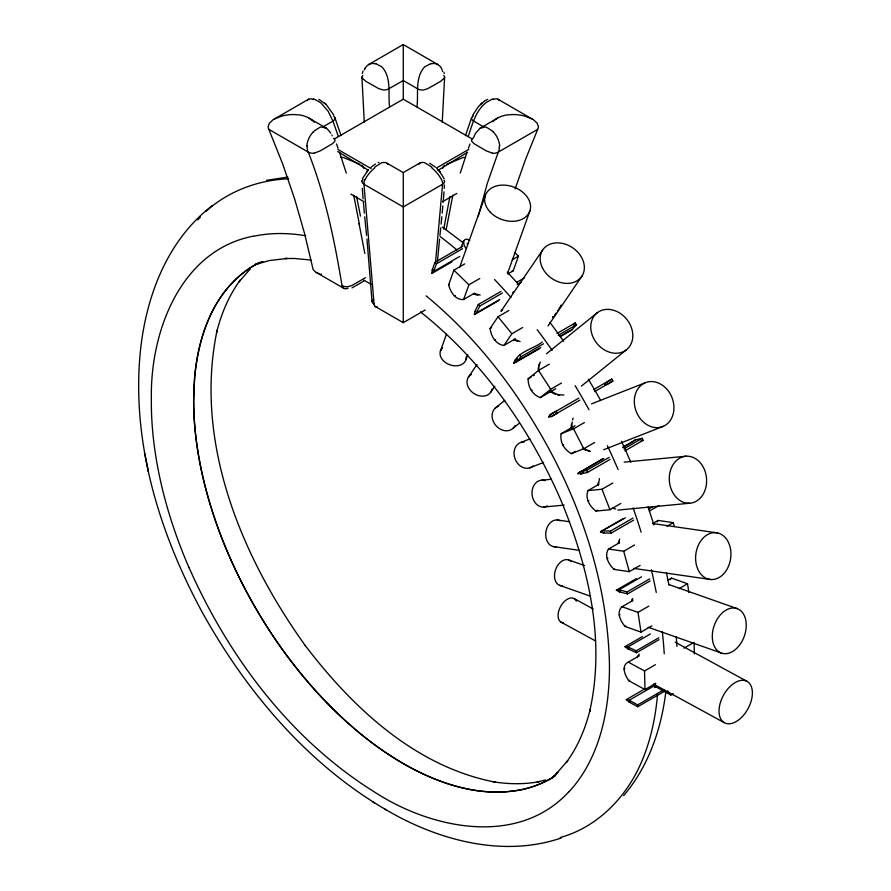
<?xml version="1.0" encoding="UTF-8"?>
<svg xmlns="http://www.w3.org/2000/svg" width="891" height="891" viewBox="0 0 891 891"><rect width="100%" height="100%" fill="white"/><g stroke="black" fill="none" stroke-linecap="round" stroke-linejoin="round"><path stroke-width="1.34" d="M538.554 371.491L539.066 365.566L540.325 362.024M474.368 314.49L474.87 311.427L478.344 304.488L500.931 291.446M655.809 683.274L644.973 689.534L628.756 680.691A20.905 12.062 60 0 1 627.342 678.452C624.658 673.986 621.84 666.68 626.963 662.837A20.905 12.062 60 0 1 628.311 662.113L639.148 655.854M538.209 369.732L538.242 367.86M598.384 485.038L599.443 478.601M444.609 77.294L442.237 122.089M571.331 424.183L571.276 428.426M307.183 146.035L307.284 149.009A9.968 6.649 -73.3 0 0 308.241 152.071C325.17 194.917 334.515 240.292 342.021 285.599A6.671 4.11 -63.3 0 0 342.367 286.746L342.935 287.637A9.155 5.647 -63.6 0 0 346.532 288.717L348.08 288.261M416.966 106.842C418.603 94.001 414.905 78.664 423.86 67.738A13.532 9.467 -73.7 0 1 424.94 66.669L430.743 63.695M441.546 179.403L442.404 181.82A9.968 4.6 48.8 0 1 442.56 184.292L435.677 260.673M444.23 188.413L444.431 185.016M443.996 191.855L443.15 202.357M462.752 246.261L434.964 262.31L432.213 269.995L431.979 273.002A1.381 0.791 60 0 0 431.979 273.281M597.906 485.083L598.095 482.9M437.37 262.11L439.575 239.111M442.827 205.932L442.148 213.138M441.802 216.78L441.067 224.142M439.942 235.335L440.7 227.851M469.791 240.403C462.652 235.892 462.173 244.98 466.461 248.667M618.833 543.343L619.657 539.022M665.755 692.396C661.167 729.629 648.292 766.817 623.633 795.618M443.729 229.11L449.922 196.499M446.191 229.522L452.828 195.185M618.321 543.265L618.71 541.093M572.211 421.9L571.699 428.27M632.276 600.879L632.755 598.73M513.773 362.893C518.35 351.232 533.297 349.216 542.196 341.999M478.278 216.179L487.399 183.101L498.303 152.083A9.968 6.649 73.3 0 0 499.227 148.986L499.339 146.035M362.281 73.474L363.027 71.002M631.73 600.679L632.343 598.585M460.246 173.121L466.984 152.328M538.721 365.856L539.3 363.996M465.47 135.644L471.673 117.512L473.489 115.585M572.545 419.984L573.147 418.113M442.782 168.232L443.629 166.171M468.22 136.423C472.275 124.773 475.382 111.542 485.328 103.222A13.532 5.702 -49.2 0 1 486.564 102.242L492.233 99.191A21.573 9.055 -49.1 0 1 493.191 98.89M515.132 188.892L525.467 159.6L538.131 128.259A6.983 5.702 0 0 0 538.398 126.544L537.162 123.192L533.486 119.773L497.757 99.101M362.425 178.59L368.462 169.68M638.435 656.077L639.137 654.016M364.397 69.921L364.976 68.462M432.191 273.292L433.717 271.454L436.467 263.769L462.518 248.723M474.491 293.206L463.654 299.465A20.905 12.062 60 0 1 462.006 299.554C455.435 299.198 451.336 292.927 449.387 287.281A20.905 12.062 60 0 1 448.63 284.853L453.887 270.162L464.723 263.903M459.667 267.267L485.283 195.641M440.388 351.165L446.447 334.236M463.654 299.465L468.911 284.775L479.748 278.515M465.904 359.819L467.764 354.607M507.58 273.303L529.945 210.788M507.781 273.994L513.194 270.864L518.451 256.174L514.697 252.521M460.981 247.843L463.576 240.67M468.477 148.151L470.014 143.963M473.878 136.902L474.424 135.577M372.126 300.79L372.906 299.621M471.673 117.512L471.595 117.723A6.593 3.809 0 0 0 473.633 121.053L483.445 126.812M362.047 180.884L363.071 179.503M637.054 657.703L637.889 655.776M364.976 179.403L364.129 181.82A9.968 4.6 -48.8 0 0 363.962 184.292L374.086 304.109A6.671 3.564 -56.9 0 0 374.276 305.168L374.721 305.981M474.658 135.076L475.393 133.594M474.636 314.512L476.329 313.008L479.792 306.07L502.379 293.039M472.765 115.05L478.411 106.63L484.303 101.195M548.7 416.687L550.181 414.671L556.173 411.185L557.298 413.134L551.306 416.62L548.967 416.899M418.737 164.312L420.886 162.485L423.86 162.485A13.532 5.714 49.2 0 1 424.94 162.853L430.743 166.417A21.573 9.066 49.1 0 1 431.868 167.319M475.66 133.127L480.126 128.193L485.328 127.001A13.532 9.456 73.8 0 1 486.564 127.279L492.233 130.921A21.573 15.102 74 0 1 493.191 131.924M500.998 311.271L542.619 250.081M515.521 338.758L503.905 345.463A20.905 12.062 60 0 1 502.123 345.107C495.708 343.325 491.821 337.021 490.507 330.828A20.905 12.062 60 0 1 490.072 328.467L498.047 316.75L508.884 310.491M468.432 377.127L477.008 364.519M503.905 345.463L511.88 333.746L522.716 327.487M490.874 392.04L494.772 386.304M554.447 315.392L555.939 313.198M557.432 311.004L557.933 310.268M558.935 308.798L559.425 308.074M559.927 307.339L560.428 306.604M560.918 305.869L561.419 305.145L560.651 305.591M547.987 326.028L581.901 276.177M605.056 383.531L611.749 379.098L612.874 381.047L606.882 384.533L604.543 384.812M670.166 579.651L670.489 579.239A20.905 12.062 60 0 1 671.602 578.136L687.529 583.75L688.854 592.392M367.103 171.195L366.569 171.84L367.493 170.727M673.162 693.655C671.246 696.918 668.217 693.22 667.86 690.87M514.051 363.016L516.101 362.114L520.923 356.823L543.499 343.792M573.392 324.925L575.196 322.943L576.499 324.736L571.677 330.026L560.394 336.542M197.746 219.921L200.475 216.959M250.438 268.726L238.922 281.946L240.292 279.997C228.809 295.645 221.269 313.844 216.535 332.577L217.081 330.349C193.781 441.858 241.038 556.04 305.257 645.541L305.134 645.374C352.624 707.888 415.651 766.817 495.207 782.131L493.102 781.763C508.405 784.236 524.131 784.537 539.4 781.619L537.117 781.997L545.582 779.981M568.425 792.222C517.27 847.118 430.999 828.764 374.766 792.199C290.845 739.909 228.898 657.458 189.17 567.901M481.819 103.089L480.327 104.503M577.802 473.455L603.118 458.497M633.378 441.368L635.25 439.942L642.188 438.316L643.102 440.343L624.869 450.868M549.78 779.614L557.844 772.397L556.173 773.889L567.701 760.68L566.375 762.395C577.869 746.758 585.409 728.548 590.109 709.804L589.642 711.586C606.003 639.716 588.082 564.66 559.971 498.091C528.486 426.6 481.986 360.643 420.485 311.906M371.024 167.252L375.434 164.011M212.437 205.531C164.067 242.385 143.061 304.555 139.386 363.328C133.85 449.743 160.87 535.302 201.399 610.747C247.765 694.791 313.365 771.328 398.945 816.98C448.039 842.663 507.413 856.407 561.297 837.974M546.517 353.716L597.538 312.529M555.795 388.676L540.314 397.62A20.905 12.062 60 0 1 538.454 396.84C532.45 393.956 528.697 387.585 528.207 381.047A20.905 12.062 60 0 1 528.118 378.831L538.509 370.444L549.346 364.185M495.151 408.178L504.707 400.46M540.314 397.62L550.705 389.233L561.542 382.974M513.016 428.337L519.375 423.192M581.4 386.115L626.039 350.085A23.578 19.179 51.1 0 0 618.042 312.073A23.578 19.179 51.1 0 0 591.279 331.753A23.578 19.179 51.1 0 0 626.039 350.085M206.066 211.223C228.029 191.532 256.675 180.606 285.989 178.913L288.729 178.98M551.462 778.121L556.207 774.491M365.477 277.691L352.925 284.964A41.743 24.102 0 0 1 351.722 285.532L347.768 286.735A6.527 3.764 0 0 1 342.099 285.554M437.982 170.37L467.63 152.216M363.896 281.066L355.921 285.688M484.916 100.817L487.667 99.347M308.776 99.101L273.047 119.773L269.372 123.192L268.135 126.544A6.983 5.702 0 0 0 268.391 128.259L282.67 163.933L294.553 198.693L304.611 233.642L313.142 269.605L315.77 272.156L343.881 288.383M368.484 64.631L403.267 44.55L438.038 64.631M323.077 126.812L332.967 121.098L328.144 111.264L321.205 103.222A13.532 5.702 49.2 0 0 319.969 102.242L314.3 99.191A21.573 9.055 49.1 0 0 313.331 98.89M334.192 139.063L403.267 99.179L472.341 139.063M374.666 167.319A21.573 9.066 -49.1 0 1 375.779 166.405L381.582 162.853A13.532 5.714 -49.2 0 1 382.673 162.485L385.981 162.608L403.267 172.576L420.073 162.875M480.126 128.193L497.568 118.124M436.612 167.942L468.766 149.376M442.549 184.27L403.267 206.946L363.985 184.27M537.574 129.395L498.303 152.083A6.538 3.776 0 0 1 492.422 153.252M442.627 201.667L456.938 193.403M467.096 243.755L467.964 243.254M432.213 269.995L433.082 269.494M433.717 271.454L458.03 257.421M458.898 256.909L459.767 256.408M432.012 273.381L451.993 261.843M448.63 284.853L449.409 284.407M375.512 306.649L403.267 322.665L425.23 309.979M512.258 259.749L518.451 256.174M454.7 296.191L455.479 295.745M516.557 282.425L524.376 277.914M517.136 284.519L521.48 282.013M474.87 311.427L475.738 310.926M476.329 313.008L499.773 299.476M474.402 314.612L498.715 300.579M512.603 292.549L513.472 292.048M490.072 328.467L491.62 327.576M494.806 340.184L495.585 339.738M552.676 317.307L553.456 316.862A20.905 12.062 60 0 1 552.865 316.773M556.964 333.479L575.196 322.943M514.798 360.309L517.404 358.806M558.267 335.272L576.499 324.736M513.784 363.038L540.703 347.49M559.804 336.464L569.36 330.951M516.101 362.114L539.545 348.57M528.118 378.831L531.214 377.049M533.542 375.712L534.31 375.256M531.37 390.525L532.139 390.08M550.181 414.671L578.749 398.154M593.506 389.634L611.749 379.098M548.667 416.843L550.404 415.841M551.306 416.62L579.874 400.092M594.631 391.572L612.874 381.047M594.609 442.504L583.772 448.763L571.343 453.642A20.905 12.062 60 0 1 569.472 452.461C564.048 448.786 560.406 442.359 560.896 435.71A20.905 12.062 60 0 1 561.13 433.705L571.966 427.446M572.746 427.001L573.514 426.555M574.294 426.11L575.074 425.664M561.13 433.705L573.559 428.827L584.396 422.568M562.834 445.01L563.602 444.564M571.343 453.642L573.67 452.305M574.439 451.848L575.218 451.403M623.087 446.959L635.25 439.942M577.724 473.611L603.786 458.564M622.887 447.538L633.312 441.524M579.673 472.03L586.612 470.403L609.188 457.361M623.956 448.841L642.188 438.316M578.036 473.722L581.455 473.555M582.324 473.054L583.193 472.553M580.587 474.057L587.525 472.43L610.101 459.388M620.804 503.46L609.967 509.719L595.945 511.066A20.905 12.062 60 0 1 594.108 509.541C589.352 505.342 585.821 498.826 587.392 492.355A20.905 12.062 60 0 1 587.949 490.607L598.785 484.348M587.949 490.607L601.971 489.259L612.808 483.011M588.105 501.199L588.873 500.753M595.945 511.066L597.493 510.164M600.434 531.838L623.009 518.796M600.579 531.693L625.326 517.849M600.746 532.016L603.419 532.941L604.287 532.439M602.739 530.891L610.413 531.114L632.989 518.072M648.615 509.051L652.958 506.545M603.419 532.941L611.092 533.163L633.668 520.121M649.305 511.1L658.85 505.587M640.128 565.373L629.28 571.632L614.088 569.438A20.905 12.062 60 0 1 612.351 567.623C608.308 563.134 604.9 556.474 607.673 550.493A20.905 12.062 60 0 1 608.52 549.045L619.356 542.797M652.646 523.574L658.059 520.444L673.251 522.638L674.298 526.458M607.139 558.646L607.918 558.189M608.52 549.045L623.711 551.239L634.548 544.991M667.058 526.213L673.251 522.638M614.088 569.438L614.868 568.993M616.349 590.154L634.592 579.629M635.461 579.128L636.33 578.627M616.483 590.065L618.955 589.853L641.542 576.822M616.416 590.243A1.381 0.791 60 0 0 616.661 590.377L619.39 591.869L620.259 591.368M618.955 589.853L627.13 591.902L649.706 578.872M619.39 591.869L627.565 593.918L650.14 580.887M651.867 625.85L641.019 632.098L625.103 626.496A20.905 12.062 60 0 1 623.5 624.435C620.169 619.869 616.962 612.963 620.949 607.84A20.905 12.062 60 0 1 622.063 606.738L632.9 600.478M667.738 580.375L671.602 578.136M619.212 615.08L619.991 614.634M622.063 606.738L637.989 612.351L648.826 606.092M679.02 588.661L687.529 583.75M625.103 626.496L625.872 626.039M625.014 646.643L642.389 636.608M625.159 646.588L627.843 646.989L650.419 633.958M625.07 646.732A1.381 0.791 60 0 0 625.315 646.911L628.021 648.915L628.89 648.414M627.843 646.989L636.274 650.786L658.861 637.744M628.021 648.915L636.452 652.702L659.028 639.671M624.09 668.974L624.858 668.528M628.311 662.113L644.538 670.956L655.375 664.697M684.01 648.158L693.298 642.801M628.756 680.691L629.525 680.245M626.273 699.602L642.779 690.068M643.647 689.567L644.516 689.066M626.551 699.602L629.191 700.27L655.241 685.224M626.362 699.736L629.235 702.13L630.104 701.629M654.417 687.585L656.155 686.582M629.191 700.27L637.666 704.892L663.717 689.857M629.235 702.13L637.711 706.752L664.63 691.216M352.001 287.826L355.052 286.2M274.417 118.937L281.89 116.053A39.75 32.455 0 0 1 293.763 114.516L299.677 114.95A23.968 19.569 0 0 1 314.356 122.29M446.803 164.211L463.03 157.562A3.776 3.085 0 0 1 463.765 157.44L465.581 157.417M569.627 330.929L571.677 330.026M513.873 790.93A295.433 170.571 60 0 1 389.579 755.134A296.202 171.016 60 0 1 286.846 655.642A299.253 172.776 60 0 1 255.071 607.116A299.242 172.765 60 0 1 228.954 555.394A295.678 170.716 60 0 1 193.659 400.538L194.617 377.361A298.853 172.542 60 0 1 209.585 317.107A292.694 168.989 60 0 1 228.954 286.434A299.253 172.776 60 0 1 255.071 264.872L262.867 261.676L255.026 264.627L269.438 260.528L287.192 258.446L284.975 258.524L294.253 258.479L311.015 260.049M591.579 403.835L644.961 382.885M521.068 442.37L529.956 438.884M529.655 467.898L543.61 462.418M603.597 449.755L663.316 426.31M378.196 162.608L378.976 162.34M560.227 837.495C596.881 827.427 625.538 798.113 640.674 763.91A341.164 196.967 60 0 0 657.569 694.078M253.167 236.182C180.216 250.449 150.111 332.243 151.37 398.6A316.773 182.889 60 0 0 189.115 567.912M640.93 440.845L643.102 440.343M266.621 180.294L287.938 177.086M314.089 153.196L320.17 150.913L332.031 143.93A37.355 21.562 0 0 0 332.788 143.395L334.938 141.079A6.593 3.809 0 0 0 333.68 138.239M624.145 462.151L686.27 456.203M541.695 480.182L551.295 479.269M543.599 507.057L564.181 505.086M617.819 510.098L689.612 503.237A23.578 18.622 84.5 0 0 703.211 467.051A23.578 18.622 84.5 0 0 671.001 468.866A23.578 18.622 84.5 0 0 689.612 503.237M563.88 395.025L557.911 394.602L550.304 391.194M340.941 157.417L342.757 157.44A3.776 3.085 0 0 1 343.492 157.562L359.719 164.211M480.149 295.088L473.767 293.417M615.714 508.95L612.251 508.215M492.433 153.196L486.363 150.913L474.491 143.93A37.355 21.562 0 0 1 473.734 143.395L471.595 141.079A6.593 3.809 0 0 1 473.633 137.749M652.435 523.507L717.489 532.907A23.578 17.53 -81.8 0 1 726.02 570.853A23.578 17.53 -81.8 0 1 696.294 564.515A23.578 17.53 -81.8 0 1 717.489 532.907M557.209 519.954L569.561 521.736M553.389 546.595L579.462 550.36M633.624 568.38L710.806 579.529M557.566 394.88L559.57 395.225M320.704 274.016L321.395 274.15M587.904 450.957L589.797 451.381M520.077 341.487L513.951 339.226M375.779 63.695L381.582 66.669A13.532 9.467 73.7 0 1 382.673 67.738C391.628 78.664 387.93 94.001 389.567 106.842M590.12 451.258L582.926 448.284M477.765 295.3L473.589 293.919M669.286 584.685L737.303 608.653A23.578 15.96 -70.6 0 1 738.205 646.755A23.578 15.96 -70.6 0 1 712.299 637.065A23.578 15.96 -70.6 0 1 737.303 608.653M568.792 559.994L584.541 565.54M559.615 585.331L589.797 595.968M648.08 627.219L721.231 652.992M517.66 341.398L513.673 339.627M318.855 99.347L326.206 104.503L333.769 115.05M555.472 394.412L549.959 391.483M316.305 272.457L318.065 273.247A16.094 13.142 0 0 0 319.357 273.671M532.116 118.937L524.632 116.053A39.75 32.455 0 0 0 512.77 114.516L506.856 114.95A23.968 19.569 0 0 0 492.656 121.789M654.629 686.159L661.579 689.946M662.737 690.581L670.845 694.991M675.289 642.233L747.17 681.437A23.578 13.989 -61.4 0 1 740.477 718.391A23.578 13.989 -61.4 0 1 719.482 706.285A23.578 13.989 -61.4 0 1 747.17 681.437M574.16 598.585L593.206 608.976M561.052 622.141L595.578 640.963M653.56 684.088L724.249 722.646M584.284 449.465L585.922 450.367M429.707 163.22L435.51 167.252M308.954 118.124L326.763 128.438L330.873 133.127M337.767 149.376L371.113 168.622M268.948 129.395L308.23 152.083M350.776 194.093L363.896 201.667M363.896 280.186L371.057 284.318M326.396 128.193L321.205 127.001A13.532 9.456 -73.8 0 0 319.969 127.279L314.3 130.921A21.573 15.102 -74 0 0 313.342 131.924M372.527 801.677L374.487 802.858M384.634 809.006L386.716 810.264M337.711 151.492L368.54 170.37M386.46 162.875L387.785 164.312M442.237 226.982L463.576 243.054M333.724 116.142L334.938 117.723A6.593 3.809 0 0 1 332.889 121.053M326.206 104.503L324.703 103.089M453.887 270.162L468.911 284.775M434.964 262.31L436.467 263.769M437.058 168.677L439.965 171.84L439.04 170.727M478.344 304.488L479.792 306.07M439.419 171.195L444.097 178.59M498.047 316.75L511.88 333.746M444.008 180.082L444.486 180.884A6.538 3.776 0 0 1 442.471 184.225M519.62 355.03L520.923 356.823M563.613 341.242L558.624 334.225A375.211 216.624 60 0 0 549.87 322.364M552.153 350.341L545.927 341.554A375.211 216.624 60 0 0 537.173 329.692M538.509 370.444L550.705 389.233M362.904 166.171L363.74 168.232M573.559 428.827L583.772 448.763M441.546 68.462L442.136 69.921M331.875 135.076L332.22 135.844M586.612 470.403L587.525 472.43M630.839 462.229L623.444 445.556A390.748 225.601 60 0 0 621.45 441.268M618.131 469.557L610.747 452.895A390.748 225.601 60 0 0 607.395 445.723M362.047 77.918L366.012 81.426L378.107 88.276A37.355 21.562 0 0 0 379.031 88.71L383.03 89.946A6.593 3.809 0 0 0 388.81 88.777L403.267 80.513L417.645 88.81A6.593 3.809 0 0 0 423.515 90.002L427.502 88.71A37.355 21.562 0 0 0 428.415 88.276L440.522 81.426L444.486 77.918A6.538 3.776 0 0 0 443.696 75.434M601.971 489.259L609.967 509.719M332.967 121.098L338.313 136.423M336.52 143.963L338.057 148.151M334.849 117.512L341.064 135.644M339.538 152.328L346.287 173.121M610.413 531.114L611.092 533.163M623.711 551.239L629.28 571.632M443.93 72.193L444.253 73.474M666.423 572.635L668.985 585.12M627.13 591.902L627.565 593.918M353.705 195.185L359.519 224.955M356.6 196.499L360.454 216.079M359.017 223.485L364.842 253.456M144.81 453.731L148.363 471.484L147.906 469.189M656.277 592.448L652.602 574.951A407.866 235.48 60 0 0 651.399 569.772M637.989 612.351L641.019 632.098M366.58 235.335L364.731 216.78M366.958 239.111L372.026 301.414M364.374 213.138L363.383 202.357M636.274 650.786L636.452 652.702M363.082 198.827L362.303 188.413M364.285 122.089L361.924 77.294M694.078 642.344L694.356 653.961M644.538 670.956L644.973 689.534M637.666 704.892L637.711 706.752M403.267 44.55L403.267 99.246M403.267 172.576L403.267 322.665M553.389 777.086A298.207 172.163 60 0 1 551.451 778.222A299.242 172.765 60 0 1 519.72 790.072M513.918 791.052A298.207 172.163 60 0 0 551.451 778.222A299.253 172.776 60 0 0 555.048 776.061M286.846 655.653A298.207 172.163 60 0 1 255.082 607.116A298.207 172.163 60 0 1 225.2 546.528A295.433 170.571 60 0 1 194.127 385.012A296.202 171.016 60 0 1 228.931 286.479A298.207 172.163 60 0 1 255.082 264.883A299.242 172.765 60 0 1 258.758 262.845M255.082 264.883A298.207 172.163 60 0 1 260.005 262.21M440.143 236.583A345.162 199.283 60 0 1 457.027 250.026M492.923 99.536A17.018 7.161 -49.2 0 1 499.083 100.26M493.202 131.913A17.018 11.884 73.8 0 1 499.728 146.079M364.063 184.225A6.538 3.776 0 0 1 361.958 180.873M374.153 304.065A6.527 3.764 0 0 1 372.048 300.79M431.823 167.942A17.018 7.184 49.1 0 1 441.346 179.369M365.176 179.369A17.018 7.184 -49.1 0 1 374.699 167.942M377.383 306.938A9.155 4.901 -56.6 0 1 374.699 306.003M314.1 153.252A6.538 3.776 0 0 1 308.308 152.038M306.805 146.079A17.018 11.884 -73.8 0 1 313.331 131.913M307.25 100.583A17.018 7.161 49.2 0 1 313.599 99.536M361.958 77.929A6.538 3.776 0 0 1 362.837 75.434M374.666 63.495A21.573 15.114 73.9 0 1 375.779 63.695M364.942 68.418A17.018 11.917 73.7 0 1 374.666 63.64M430.743 63.695A21.573 15.114 -73.9 0 1 431.868 63.495M431.857 63.64A17.018 11.917 -73.7 0 1 441.335 67.994M442.426 70.979A9.968 7.028 -70.2 0 1 442.526 71.536M361.768 165.236A9.01 7.362 0 0 1 362.147 165.47M444.219 165.581A9.01 7.362 0 0 1 444.754 165.236M519.653 789.894A295.745 170.749 60 0 1 286.88 655.509M426.087 295.857A318.009 183.602 60 0 1 512.158 389.59C568.402 469.49 606.793 564.582 609.433 663.06A316.773 182.889 60 0 1 568.491 792.311M253.233 236.349A318.02 183.613 60 0 1 305.791 235.759M466.227 356.745A13.476 9.879 19.7 0 1 449.554 364.697A13.476 9.879 19.7 0 1 442.549 347.869M492.099 389.033A13.476 10.592 34.2 0 1 473.444 393.176A13.476 10.592 34.2 0 1 471.35 374.387M501.321 310.948A23.578 18.544 34.2 0 1 502.557 309.656M514.953 425.742A13.476 10.959 51.1 0 1 495.73 425.352A13.476 10.959 51.1 0 1 498.626 406.173M552.576 391.06A13.476 10.959 51.1 0 1 551.34 390.704M533.119 465.893A13.476 10.959 68.6 0 1 515.043 458.82A13.476 10.959 68.6 0 1 524.298 441.981M572.657 427.658A13.476 10.959 68.6 0 1 572.969 426.41M547.453 505.899A13.476 10.636 84.5 0 1 532.072 494.694A13.476 10.636 84.5 0 1 544.936 480.628M556.396 546.617A13.476 10.013 -81.8 0 1 545.893 531.882A13.476 10.013 -81.8 0 1 560.172 520.812M562.388 585.699A13.476 9.122 -70.6 0 1 555.672 569.427A13.476 9.122 -70.6 0 1 571.176 561.575M563.468 622.798A13.476 7.997 -61.4 0 1 561.018 605.78A13.476 7.997 -61.4 0 1 576.366 601.147M513.194 270.864A20.905 12.062 60 0 1 512.102 270.953M657.213 521.881A20.905 12.062 60 0 1 658.059 520.444M507.257 272.189A375.211 216.624 60 0 1 518.261 284.084M588.361 379.243A390.748 225.601 60 0 1 600.657 400.516M648.002 506.879A407.866 235.48 60 0 1 653.849 524.877M676.224 636.686A418.692 241.728 60 0 1 676.948 646.443M494.561 279.529A375.211 216.624 60 0 1 510.977 297.527M575.107 385.658A390.748 225.601 60 0 1 588.984 409.715M633.1 507.915A407.866 235.48 60 0 1 641.141 532.217M662.303 631.686A418.692 241.728 60 0 1 664.252 653.771M490.228 212.114A23.578 17.285 19.7 0 0 529.287 212.426A23.578 17.285 19.7 0 0 503.326 185.105A23.578 17.285 19.7 0 0 490.228 212.114M542.563 268.146A23.578 18.544 34.2 0 0 580.809 277.636A23.578 18.544 34.2 0 0 563.402 243.611A23.578 18.544 34.2 0 0 542.563 268.146M634.492 398.322A23.578 19.179 68.6 0 0 661.645 426.934A23.578 19.179 68.6 0 0 666.268 388.532A23.578 19.179 68.6 0 0 634.492 398.322"/></g></svg>
